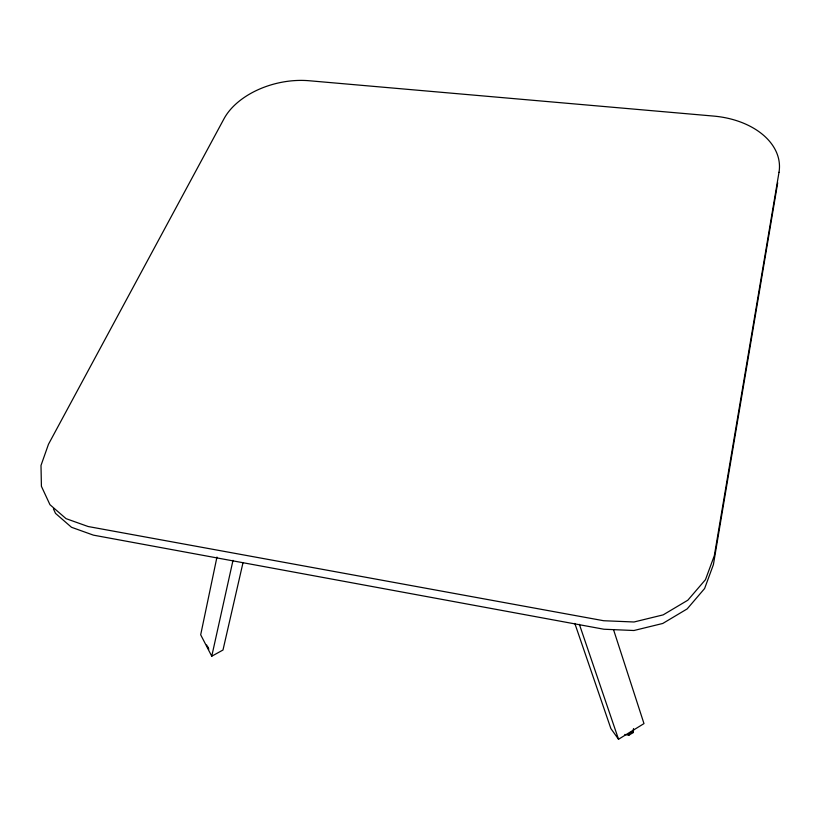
<?xml version="1.0" encoding="UTF-8"?>
<svg xmlns="http://www.w3.org/2000/svg" width="820" height="820" viewBox="0 0 820 820"><rect width="100%" height="100%" fill="white"/><g stroke="black" fill="none" stroke-linecap="round" stroke-linejoin="round"><path stroke-width="1.23" d="M624.809 734.433L628.837 735.253L628.837 733.756L633.04 731.163L633.491 728.826M628.837 735.253L633.03 732.67L633.04 731.163M777.698 182.798L713.41 564.611L704.616 588.514L687.18 608.901L662.755 623.466L633.942 630.508L603.92 629.237L93.418 535.142L71.494 527.28L55.524 513.392L53.392 508.81M633.03 732.67L633.706 729.175M216.962 557.067L200.685 634.793L211.755 656.205L222.989 650.024L243.007 562.694M211.755 656.205L233.003 560.357M574.82 623.425L610.88 728.57L618.526 739.261L643.977 723.599L613.596 629.852M207.48 646.529L208.854 649.184M206.619 644.971L207.993 647.626M579.371 624.338L618.526 739.261M779 172.282L714.343 555.611L705.466 579.668L687.836 600.199L663.154 614.877L634.024 621.99L603.663 620.73L88.14 526.522L66.041 518.64L49.959 504.689L41.41 486.301L41 465.452L48.482 444.255L224.003 118.767A69.013 44.249 -13.3 0 1 309.119 80.739L713.646 116.081A75.819 51.024 -0.2 0 1 779 172.282"/></g></svg>
